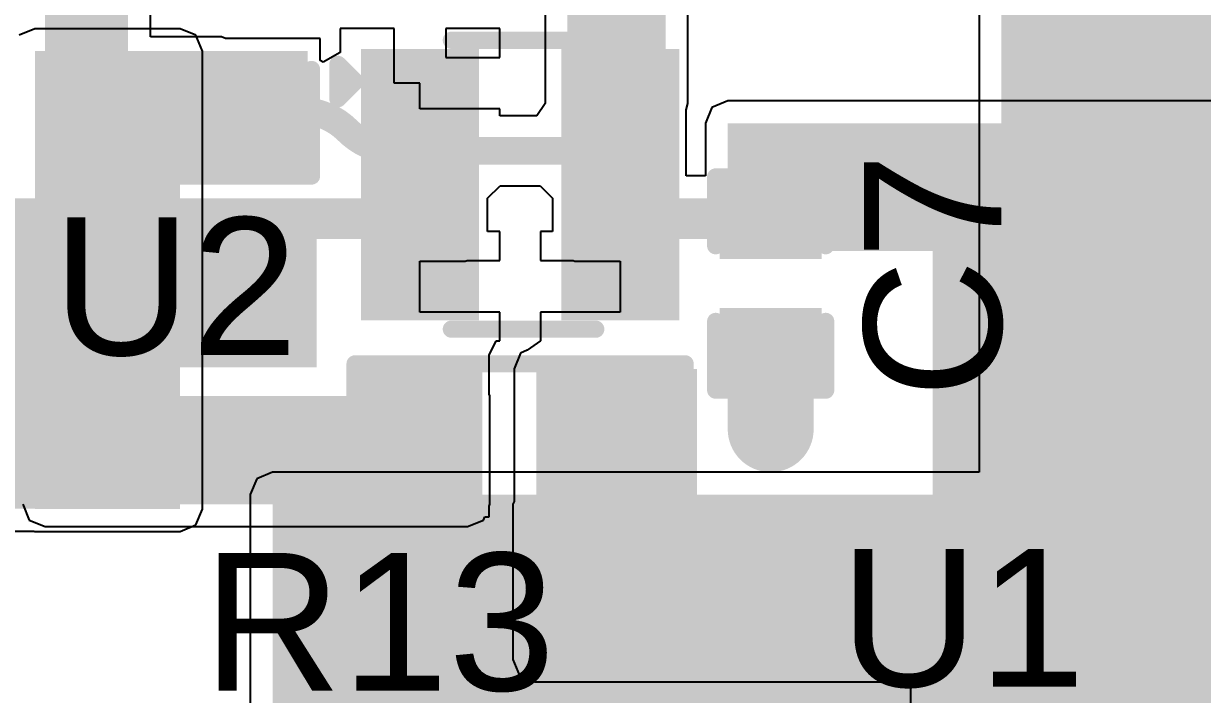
# Model space of a CAD drawing. Header units: millimetres. Extents: x -0.21 to 2.41, y -2.08 to 4.57.
# Drawn here: x 1.2369 to 1.5797, y -1.2071 to -1.0121 of the extents above; entities that cross this region are included whole.
import ezdxf

# ---------------------------------------------------------------- set-up
doc = ezdxf.new("R2010")
doc.units = ezdxf.units.MM
doc.header["$MEASUREMENT"] = 0
for name, color, linetype in [('BottomLayer', 5, 'Continuous'), ('TopLayer', 1, 'Continuous'), ('TopOverlay', 2, 'Continuous'), ('TopPaste', 8, 'Continuous'), ('TopSolder', 216, 'Continuous'), ('ViaHoleLayer', 16, 'Continuous')]:
    doc.layers.add(name, color=color, linetype=linetype)
doc.styles.add('Arial', font='', dxfattribs={"height": 0.2})
doc.styles.get('Arial').set_extended_font_data('Arial')

# ---------------------------------------------------------------- blocks, each defined once
blk = doc.blocks.new('R___0603_2')
at = {"layer": 'TopLayer'}
for points in [[(-0.015, 0.0175), (-0.015, -0.0175), (-0.045, -0.0175), (-0.045, 0.0175)], [(0.045, 0.0175), (0.045, -0.0175), (0.015, -0.0175), (0.015, 0.0175)]]:
    blk.add_hatch(color=1, dxfattribs=at).paths.add_polyline_path(points)
at = {"layer": 'TopPaste'}
for points in [[(-0.015, 0.0175), (-0.015, -0.0175), (-0.045, -0.0175), (-0.045, 0.0175)], [(0.045, 0.0175), (0.045, -0.0175), (0.015, -0.0175), (0.015, 0.0175)]]:
    blk.add_hatch(color=8, dxfattribs=at).paths.add_polyline_path(points)
at = {"layer": 'TopSolder'}
for points in [[(-0.011, 0.0215), (-0.011, -0.0215), (-0.049, -0.0215), (-0.049, 0.0215)], [(0.049, 0.0215), (0.049, -0.0215), (0.011, -0.0215), (0.011, 0.0215)]]:
    blk.add_hatch(color=216, dxfattribs=at).paths.add_polyline_path(points)
at = {"layer": 'TopOverlay', "const_width": 0.005}
for points in [[(0.048, 0.021), (-0.048, 0.021)], [(-0.048, 0.021), (-0.048, -0.021)], [(0.048, 0.021), (0.048, -0.021)], [(0.048, -0.021), (-0.048, -0.021)]]:
    blk.add_lwpolyline(points, dxfattribs=at)
at = {"layer": 'TopOverlay', "const_width": 0.0025}
for points in [[(-0.04925, 0.021, 1), (-0.04675, 0.021, 1)], [(-0.04925, 0.021, 1), (-0.04675, 0.021, 1)], [(0.04675, 0.021, 1), (0.04925, 0.021, 1)], [(0.04675, 0.021, 1), (0.04925, 0.021, 1)], [(-0.04925, -0.021, 1), (-0.04675, -0.021, 1)], [(-0.04925, -0.021, 1), (-0.04675, -0.021, 1)], [(0.04675, -0.021, 1), (0.04925, -0.021, 1)], [(0.04675, -0.021, 1), (0.04925, -0.021, 1)]]:
    blk.add_lwpolyline(points, format="xyb", close=True, dxfattribs=at)
blk = doc.blocks.new('SOT_583_26')
at = {"layer": 'TopLayer'}
for points in [[(-0.0423228, 0.0354331), (-0.0159448, 0.0354331), (-0.0159448, 0.0236221), (-0.0423228, 0.0236221)], [(0.0159448, 0.0354331), (0.0423228, 0.0354331), (0.0423228, 0.0236221), (0.0159448, 0.0236221)], [(-0.0423228, 0.0157481), (-0.0159448, 0.0157481), (-0.0159448, 0.0039371), (-0.0423228, 0.0039371)], [(0.0159449, 0.0157481), (0.0423229, 0.0157481), (0.0423229, 0.0039371), (0.0159449, 0.0039371)], [(-0.0423228, -0.003937), (-0.0159448, -0.003937), (-0.0159448, -0.015748), (-0.0423228, -0.015748)], [(0.0159447, -0.0039369), (0.0423227, -0.0039369), (0.0423227, -0.0157479), (0.0159447, -0.0157479)], [(-0.0423228, -0.023622), (-0.0159448, -0.023622), (-0.0159448, -0.035433), (-0.0423228, -0.035433)], [(0.0159448, -0.0236221), (0.0423228, -0.0236221), (0.0423228, -0.0354331), (0.0159448, -0.0354331)]]:
    blk.add_hatch(color=1, dxfattribs=at).paths.add_polyline_path(points)
at = {"layer": 'TopPaste'}
for points in [[(-0.0423228, 0.0354331), (-0.0159448, 0.0354331), (-0.0159448, 0.0236221), (-0.0423228, 0.0236221)], [(0.0159448, 0.0354331), (0.0423228, 0.0354331), (0.0423228, 0.0236221), (0.0159448, 0.0236221)], [(-0.0423228, 0.0157481), (-0.0159448, 0.0157481), (-0.0159448, 0.0039371), (-0.0423228, 0.0039371)], [(0.0159449, 0.0157481), (0.0423229, 0.0157481), (0.0423229, 0.0039371), (0.0159449, 0.0039371)], [(-0.0423228, -0.003937), (-0.0159448, -0.003937), (-0.0159448, -0.015748), (-0.0423228, -0.015748)], [(0.0159447, -0.0039369), (0.0423227, -0.0039369), (0.0423227, -0.0157479), (0.0159447, -0.0157479)], [(-0.0423228, -0.023622), (-0.0159448, -0.023622), (-0.0159448, -0.035433), (-0.0423228, -0.035433)], [(0.0159448, -0.0236221), (0.0423228, -0.0236221), (0.0423228, -0.0354331), (0.0159448, -0.0354331)]]:
    blk.add_hatch(color=8, dxfattribs=at).paths.add_polyline_path(points)
at = {"layer": 'TopSolder'}
for points in [[(-0.0463228, 0.0394331), (-0.0119448, 0.0394331), (-0.0119448, 0.0196221), (-0.0463228, 0.0196221)], [(0.0119448, 0.0394331), (0.0463228, 0.0394331), (0.0463228, 0.0196221), (0.0119448, 0.0196221)], [(-0.0463228, 0.0197481), (-0.0119448, 0.0197481), (-0.0119448, -6.29e-05), (-0.0463228, -6.29e-05)], [(0.0119449, 0.0197481), (0.0463229, 0.0197481), (0.0463229, -6.29e-05), (0.0119449, -6.29e-05)], [(-0.0463228, 6.3e-05), (-0.0119448, 6.3e-05), (-0.0119448, -0.019748), (-0.0463228, -0.019748)], [(0.0119447, 6.31e-05), (0.0463227, 6.31e-05), (0.0463227, -0.0197479), (0.0119447, -0.0197479)], [(-0.0463228, -0.019622), (-0.0119448, -0.019622), (-0.0119448, -0.039433), (-0.0463228, -0.039433)], [(0.0119448, -0.0196221), (0.0463228, -0.0196221), (0.0463228, -0.0394331), (0.0119448, -0.0394331)]]:
    blk.add_hatch(color=216, dxfattribs=at).paths.add_polyline_path(points)
at = {"layer": 'TopOverlay', "const_width": 0.005}
for points in [[(-0.02, 0.0419999), (0.022, 0.042)], [(-0.053, 0.025), (-0.0529999, 0.0349999)], [(-0.0529999, 0.0349999), (-0.048, 0.03)], [(-0.053, 0.025), (-0.048, 0.03)], [(-0.0199999, -0.042), (0.022, -0.042)]]:
    blk.add_lwpolyline(points, dxfattribs=at)
at = {"layer": 'TopOverlay', "const_width": 0.0025}
for points in [[(-0.02125, 0.0419999, 1), (-0.01875, 0.0419999, 1)], [(0.02075, 0.042, 1), (0.02325, 0.042, 1)], [(-0.0542499, 0.0349999, 1), (-0.0517499, 0.0349999, 1)], [(-0.0542499, 0.0349999, 1), (-0.0517499, 0.0349999, 1)], [(-0.04925, 0.03, 1), (-0.04675, 0.03, 1)], [(-0.04925, 0.03, 1), (-0.04675, 0.03, 1)], [(-0.05425, 0.025, 1), (-0.05175, 0.025, 1)], [(-0.05425, 0.025, 1), (-0.05175, 0.025, 1)], [(-0.0212499, -0.042, 1), (-0.0187499, -0.042, 1)], [(0.02075, -0.042, 1), (0.02325, -0.042, 1)]]:
    blk.add_lwpolyline(points, format="xyb", close=True, dxfattribs=at)
blk = doc.blocks.new('C___0603_100')
at = {"layer": 'TopLayer'}
for points in [[(-0.0150001, 0.0174999), (-0.0150001, -0.0175001), (-0.0450001, -0.0175001), (-0.0450001, 0.0174999)], [(0.0450001, 0.0175001), (0.0450001, -0.0174999), (0.0150001, -0.0174999), (0.0150001, 0.0175001)]]:
    blk.add_hatch(color=1, dxfattribs=at).paths.add_polyline_path(points)
at = {"layer": 'TopPaste'}
for points in [[(-0.0150001, 0.0174999), (-0.0150001, -0.0175001), (-0.0450001, -0.0175001), (-0.0450001, 0.0174999)], [(0.0450001, 0.0175001), (0.0450001, -0.0174999), (0.0150001, -0.0174999), (0.0150001, 0.0175001)]]:
    blk.add_hatch(color=8, dxfattribs=at).paths.add_polyline_path(points)
at = {"layer": 'TopSolder'}
for points in [[(-0.0126379, 0.0198621), (-0.0126379, -0.0198623), (-0.0473623, -0.0198623), (-0.0473623, 0.0198621)], [(0.0473623, 0.0198623), (0.0473623, -0.0198621), (0.0126379, -0.0198621), (0.0126379, 0.0198623)]]:
    blk.add_hatch(color=216, dxfattribs=at).paths.add_polyline_path(points)
at = {"layer": 'TopOverlay', "const_width": 0.005}
for points in [[(-0.049, -0.0210001), (-0.0489999, 0.021)], [(-0.0179999, 0.021), (-0.0489999, 0.021)], [(0.018, 0.021), (0.049, 0.0210001)], [(0.0489999, -0.021), (0.049, 0.0210001)], [(-0.049, -0.0210001), (-0.018, -0.021)], [(0.0489999, -0.021), (0.0179999, -0.021)]]:
    blk.add_lwpolyline(points, dxfattribs=at)
at = {"layer": 'TopOverlay', "const_width": 0.0025}
for points in [[(-0.0502499, 0.021, 1), (-0.0477499, 0.021, 1)], [(-0.0502499, 0.021, 1), (-0.0477499, 0.021, 1)], [(-0.0192499, 0.021, 1), (-0.0167499, 0.021, 1)], [(0.01675, 0.021, 1), (0.01925, 0.021, 1)], [(0.04775, 0.0210001, 1), (0.05025, 0.0210001, 1)], [(0.04775, 0.0210001, 1), (0.05025, 0.0210001, 1)], [(-0.05025, -0.0210001, 1), (-0.04775, -0.0210001, 1)], [(-0.05025, -0.0210001, 1), (-0.04775, -0.0210001, 1)], [(-0.01925, -0.021, 1), (-0.01675, -0.021, 1)], [(0.0167499, -0.021, 1), (0.0192499, -0.021, 1)], [(0.0477499, -0.021, 1), (0.0502499, -0.021, 1)], [(0.0477499, -0.021, 1), (0.0502499, -0.021, 1)]]:
    blk.add_lwpolyline(points, format="xyb", close=True, dxfattribs=at)
blk = doc.blocks.new('C___0402_108')
at = {"layer": 'TopLayer'}
for points in [[(-0.0275, -0.0124999), (-0.0275, 0.0125001), (-0.0095, 0.0125001), (-0.0095, -0.0124999)], [(0.0095, -0.0125001), (0.0095, 0.0124999), (0.0275, 0.0124999), (0.0275, -0.0125001)]]:
    blk.add_hatch(color=1, dxfattribs=at).paths.add_polyline_path(points)
at = {"layer": 'TopPaste'}
for points in [[(-0.0275, -0.0124999), (-0.0275, 0.0125001), (-0.0095, 0.0125001), (-0.0095, -0.0124999)], [(0.0095, -0.0125001), (0.0095, 0.0124999), (0.0275, 0.0124999), (0.0275, -0.0125001)]]:
    blk.add_hatch(color=8, dxfattribs=at).paths.add_polyline_path(points)
at = {"layer": 'TopSolder'}
for points in [[(-0.0298622, -0.0148621), (-0.0298622, 0.0148623), (-0.0071378, 0.0148623), (-0.0071378, -0.0148621)], [(0.0071378, -0.0148623), (0.0071378, 0.0148621), (0.0298622, 0.0148621), (0.0298622, -0.0148623)]]:
    blk.add_hatch(color=216, dxfattribs=at).paths.add_polyline_path(points)
at = {"layer": 'TopOverlay', "const_width": 0.005}
for points in [[(-0.031, 0.016), (-0.031, -0.016)], [(-0.031, 0.016), (-0.011, 0.016)], [(0.011, 0.016), (0.031, 0.016)], [(0.031, 0.016), (0.031, -0.016)], [(-0.031, -0.016), (-0.011, -0.016)], [(0.011, -0.016), (0.031, -0.016)]]:
    blk.add_lwpolyline(points, dxfattribs=at)
at = {"layer": 'TopOverlay', "const_width": 0.0025}
for points in [[(-0.03225, 0.016, 1), (-0.02975, 0.016, 1)], [(-0.03225, 0.016, 1), (-0.02975, 0.016, 1)], [(-0.01225, 0.016, 1), (-0.00975, 0.016, 1)], [(0.00975, 0.016, 1), (0.01225, 0.016, 1)], [(0.02975, 0.016, 1), (0.03225, 0.016, 1)], [(0.02975, 0.016, 1), (0.03225, 0.016, 1)], [(-0.03225, -0.016, 1), (-0.02975, -0.016, 1)], [(-0.03225, -0.016, 1), (-0.02975, -0.016, 1)], [(-0.01225, -0.016, 1), (-0.00975, -0.016, 1)], [(0.00975, -0.016, 1), (0.01225, -0.016, 1)], [(0.02975, -0.016, 1), (0.03225, -0.016, 1)], [(0.02975, -0.016, 1), (0.03225, -0.016, 1)]]:
    blk.add_lwpolyline(points, format="xyb", close=True, dxfattribs=at)

msp = doc.modelspace()

# ---------------------------------------------------------------- hatches: boundary and pattern name
at = {"layer": 'BottomLayer'}
for points in [[(1.6253309, -0.959678), (1.5212721, -0.959678), (1.5212721, -1.1650466), (1.6253309, -1.1650466)], [(1.2823998, -1.1532325), (1.2823998, -1.0200635), (1.2401406, -1.0200635), (1.2401406, -1.1532325)], [(1.1470192, -1.1531213), (1.2801882, -1.1531213), (1.2801882, -1.1108621), (1.1470192, -1.1108621)], [(1.5212719, -1.2170467), (1.6251399, -1.2170467), (1.6251399, -1.1107515), (1.5212719, -1.1107515)], [(1.3092784, -1.2170467), (1.6082784, -1.2170467), (1.6082784, -1.1490001), (1.3092784, -1.1490001)], [(1.3092784, -1.5031866), (1.4112784, -1.5031866), (1.4112784, -1.1570468), (1.3092784, -1.1570468)]]:
    msp.add_hatch(color=5, dxfattribs=at).paths.add_polyline_path(points)
h = msp.add_hatch(color=5, dxfattribs=at)
edge = h.paths.add_edge_path()
edge.add_arc((1.2612784, -1.0373986), 0.011811, 0, 360)
h = msp.add_hatch(color=5, dxfattribs=at)
edge = h.paths.add_edge_path()
edge.add_arc((1.454158, -1.13), 0.011811, 0, 360)
h = msp.add_hatch(color=5, dxfattribs=at)
edge = h.paths.add_edge_path()
edge.add_arc((1.2612784, -1.1363986), 0.011811, 0, 360)
h = msp.add_hatch(color=5, dxfattribs=at)
edge = h.paths.add_edge_path()
edge.add_arc((1.5472784, -1.1370467), 0.011811, 0, 360)
h = msp.add_hatch(color=5, dxfattribs=at)
edge = h.paths.add_edge_path()
edge.add_arc((1.4104123, -1.1680467), 0.011811, 0, 360)
h = msp.add_hatch(color=5, dxfattribs=at)
edge = h.paths.add_edge_path()
edge.add_arc((1.5472784, -1.1820467), 0.011811, 0, 360)
at = {"layer": 'TopLayer'}
for points in [[(1.2431107, -1.0523986), (1.2672735, -1.0523986), (1.2672735, -0.9270468), (1.2431107, -0.9270468)], [(1.3950307, -1.0352999), (1.4236011, -1.0352999), (1.4236011, -0.9632359), (1.3950307, -0.9632359)], [(1.2552784, -1.0523986), (1.2944288, -1.0523986), (1.2944288, -1.0223986), (1.2552784, -1.0223986)], [(1.4416581, -1.0781586), (1.6394083, -1.0781586), (1.6394083, -1.0410468), (1.4416581, -1.0410468)], [(1.5012784, -1.2160467), (1.6394082, -1.2160467), (1.6394082, -1.0410467), (1.5012784, -1.0410467)], [(1.071, -1.112), (1.3221488, -1.112), (1.3221488, -1.062859), (1.071, -1.062859)], [(1.2910008, -1.07467), (1.3653336, -1.07467), (1.3653336, -1.062859), (1.2910008, -1.062859)], [(1.3972231, -1.0746699), (1.4666581, -1.0746699), (1.4666581, -1.0628589), (1.3972231, -1.0628589)], [(1.4326952, -1.1854642), (1.4326952, -1.1124642), (1.3860002, -1.1124642), (1.3860002, -1.1854642)], [(1.366, -1.1203047), (1.2431108, -1.1203047), (1.2431108, -1.1518491), (1.366, -1.1518491)], [(1.512, -1.1518493), (1.3856454, -1.1518493), (1.3856454, -1.1969999), (1.512, -1.1969999)]]:
    msp.add_hatch(color=1, dxfattribs=at).paths.add_polyline_path(points)
h = msp.add_hatch(color=1, dxfattribs=at)
edge = h.paths.add_edge_path()
edge.add_arc((1.2612784, -1.0373986), 0.011811, 0, 360)
h = msp.add_hatch(color=1, dxfattribs=at)
edge = h.paths.add_edge_path()
edge.add_arc((1.454158, -1.13), 0.011811, 0, 360)
h = msp.add_hatch(color=1, dxfattribs=at)
edge = h.paths.add_edge_path()
edge.add_arc((1.2612784, -1.1363986), 0.011811, 0, 360)
h = msp.add_hatch(color=1, dxfattribs=at)
edge = h.paths.add_edge_path()
edge.add_arc((1.5472784, -1.1370467), 0.011811, 0, 360)
h = msp.add_hatch(color=1, dxfattribs=at)
edge = h.paths.add_edge_path()
edge.add_arc((1.4104123, -1.1680467), 0.011811, 0, 360)
h = msp.add_hatch(color=1, dxfattribs=at)
edge = h.paths.add_edge_path()
edge.add_arc((1.5472784, -1.1820467), 0.011811, 0, 360)
at = {"layer": 'ViaHoleLayer'}
h = msp.add_hatch(color=16, dxfattribs=at)
edge = h.paths.add_edge_path()
edge.add_arc((1.2612784, -1.0373986), 0.0059055, 0, 360)
h = msp.add_hatch(color=16, dxfattribs=at)
edge = h.paths.add_edge_path()
edge.add_arc((1.454158, -1.13), 0.0059055, 0, 360)
h = msp.add_hatch(color=16, dxfattribs=at)
edge = h.paths.add_edge_path()
edge.add_arc((1.2612784, -1.1363986), 0.0059055, 0, 360)
h = msp.add_hatch(color=16, dxfattribs=at)
edge = h.paths.add_edge_path()
edge.add_arc((1.5472784, -1.1370467), 0.0059055, 0, 360)
h = msp.add_hatch(color=16, dxfattribs=at)
edge = h.paths.add_edge_path()
edge.add_arc((1.4104123, -1.1680467), 0.0059055, 0, 360)
h = msp.add_hatch(color=16, dxfattribs=at)
edge = h.paths.add_edge_path()
edge.add_arc((1.5472784, -1.1820467), 0.0059055, 0, 360)

# ---------------------------------------------------------------- linework, layer by layer
at = {"layer": 'BottomLayer'}
for p, q in [((1.5147777, -0.959678), (1.5147777, -1.1107509)), ((1.2401406, -1.013569), (1.2355484, -1.0154712)), ((1.2823998, -1.013569), (1.2401406, -1.013569)), ((1.286992, -1.0154712), (1.2823998, -1.013569)), ((1.2888942, -1.0200634), (1.286992, -1.0154712)), ((1.2888942, -1.1532325), (1.2888942, -1.0200634)), ((1.5147777, -1.1107509), (1.5147775, -1.1107514)), ((1.5147775, -1.1107514), (1.5147775, -1.1425056)), ((1.3046862, -1.1444078), (1.302784, -1.149)), ((1.3092784, -1.1425056), (1.3046862, -1.1444078)), ((1.5147775, -1.1425056), (1.3092784, -1.1425056)), ((1.302784, -1.149), (1.302784, -1.2170467)), ((1.286992, -1.1578247), (1.2888942, -1.1532325)), ((1.2823998, -1.1597269), (1.286992, -1.1578247)), ((1.1957728, -1.1596157), (1.2398721, -1.1596157)), ((1.2398721, -1.1596157), (1.2401406, -1.1597269)), ((1.2401406, -1.1597269), (1.2823998, -1.1597269))]:
    msp.add_line(p, q, dxfattribs=at)
at = {"layer": 'BottomLayer', "const_width": 0.04}
for points in [[(1.5591063, -1.1570467), (1.5854016, -1.1307514)], [(1.5472784, -1.1570467), (1.5591063, -1.1570467)], [(1.4467784, -1.1870467), (1.5172784, -1.1870467)]]:
    msp.add_lwpolyline(points, dxfattribs=at)
at = {"layer": 'BottomLayer', "const_width": 0.02}
for points in [[(1.5754016, -1.1307514, 1), (1.5954016, -1.1307514, 1)], [(1.5372784, -1.1570467, 1), (1.5572784, -1.1570467, 1)], [(1.5491063, -1.1570467, 1), (1.5691063, -1.1570467, 1)], [(1.5491063, -1.1570467, 1), (1.5691063, -1.1570467, 1)], [(1.4367784, -1.1870467, 1), (1.4567784, -1.1870467, 1)], [(1.5072784, -1.1870467, 1), (1.5272784, -1.1870467, 1)]]:
    msp.add_lwpolyline(points, format="xyb", close=True, dxfattribs=at)
at = {"layer": 'TopLayer'}
for p, q in [((1.3885363, -0.9997932), (1.3885363, -1.0352998)), ((1.273768, -1.0159042), (1.273768, -1.0023984)), ((1.4300956, -1.0322138), (1.4300956, -1.0082359)), ((1.3446446, -1.0134889), (1.3289556, -1.0134889)), ((1.3289556, -1.0134889), (1.3289556, -1.0204842)), ((1.3446446, -1.0293944), (1.3446446, -1.0134889)), ((1.3753336, -1.0134889), (1.3596446, -1.0134889)), ((1.3596446, -1.0134889), (1.3596446, -1.0218944)), ((1.3753336, -1.0218944), (1.3753336, -1.0134889)), ((1.2944288, -1.0159042), (1.273768, -1.0159042)), ((1.2956224, -1.0163986), (1.2944288, -1.0159042)), ((1.3231072, -1.0163986), (1.2956224, -1.0163986)), ((1.3231072, -1.0228142), (1.3231072, -1.0163986)), ((1.3289556, -1.0204842), (1.3239556, -1.0233212)), ((1.3239556, -1.0233212), (1.3231072, -1.0228142)), ((1.3596446, -1.0218944), (1.3753336, -1.0218944)), ((1.3521446, -1.0293944), (1.3446446, -1.0293944)), ((1.3521446, -1.0368944), (1.3521446, -1.0293944)), ((1.3885363, -1.0352998), (1.3861418, -1.0388835)), ((1.4296014, -1.037174), (1.4300957, -1.0352998)), ((1.4300957, -1.0352998), (1.4300956, -1.0322138)), ((1.4416581, -1.0345523), (1.4370659, -1.0364545)), ((1.6394083, -1.0345523), (1.4416581, -1.0345523)), ((1.3753336, -1.0368944), (1.3521446, -1.0368944)), ((1.3753336, -1.0388835), (1.3753336, -1.0368944)), ((1.4296013, -1.0371741), (1.4296014, -1.037174)), ((1.4296013, -1.0563645), (1.4296013, -1.0371741)), ((1.4370659, -1.0364545), (1.4351637, -1.0410467)), ((1.3861418, -1.0388835), (1.3753336, -1.0388835)), ((1.4351637, -1.0410467), (1.4351637, -1.0563645)), ((1.371828, -1.0628591), (1.3754763, -1.0592753)), ((1.3754763, -1.0592753), (1.3870803, -1.0592753)), ((1.3870803, -1.0592753), (1.3907287, -1.062859)), ((1.4351637, -1.0563645), (1.4296013, -1.0563645)), ((1.371828, -1.072544), (1.371828, -1.0628591)), ((1.3907287, -1.062859), (1.3907287, -1.0725441)), ((1.3753336, -1.072544), (1.371828, -1.072544)), ((1.3753336, -1.0809495), (1.3753336, -1.072544)), ((1.3907287, -1.0725441), (1.3872232, -1.0725441)), ((1.3872232, -1.0725441), (1.3872232, -1.0809496)), ((1.3521446, -1.0959495), (1.3521446, -1.0811665)), ((1.3521446, -1.0811665), (1.3653336, -1.0811665)), ((1.3653336, -1.0811665), (1.3658575, -1.0809495)), ((1.3658575, -1.0809495), (1.3753336, -1.0809495)), ((1.3872232, -1.0809496), (1.3966997, -1.0809496)), ((1.3966997, -1.0809496), (1.3972231, -1.0811664)), ((1.3972231, -1.0811664), (1.4104122, -1.0811664)), ((1.4104122, -1.0811664), (1.4104122, -1.0959496)), ((1.3753336, -1.0959495), (1.3521446, -1.0959495)), ((1.3753336, -1.104355), (1.3753336, -1.0959495)), ((1.4104122, -1.0959496), (1.3872232, -1.0959496)), ((1.3872232, -1.0959496), (1.3872232, -1.104355)), ((1.372278, -1.1085001), (1.3743422, -1.104355)), ((1.3743422, -1.104355), (1.3753336, -1.104355)), ((1.3833472, -1.1070687), (1.3814079, -1.107872)), ((1.3872232, -1.104355), (1.3833472, -1.1070687)), ((1.372278, -1.1197823), (1.372278, -1.1085001)), ((1.3814079, -1.107872), (1.3795057, -1.1124642)), ((1.3795057, -1.1124642), (1.3795057, -1.1509928)), ((1.3724944, -1.1203047), (1.372278, -1.1197823)), ((1.3724944, -1.1518491), (1.3724944, -1.1203047)), ((1.2366163, -1.1518491), (1.2385185, -1.1564413)), ((1.372278, -1.1523715), (1.3724944, -1.1518491)), ((1.3795057, -1.1509928), (1.3791509, -1.1518493)), ((1.3791509, -1.1518493), (1.3791509, -1.197)), ((1.372278, -1.1555), (1.372278, -1.1523715)), ((1.2385185, -1.1564413), (1.2431107, -1.1583435)), ((1.2431107, -1.1583435), (1.366, -1.1583435)), ((1.366, -1.1583435), (1.3705922, -1.1564413)), ((1.3705922, -1.1564413), (1.3709821, -1.1555)), ((1.3709821, -1.1555), (1.372278, -1.1555)), ((1.3791509, -1.197), (1.3810531, -1.2015922)), ((1.3810531, -1.2015922), (1.3856453, -1.2034944)), ((1.3856453, -1.2034944), (1.494784, -1.2034944)), ((1.494784, -1.2034944), (1.494784, -1.2160467))]:
    msp.add_line(p, q, dxfattribs=at)
for points, const_width in [([(1.2672784, -1.0373986), (1.2996072, -1.0373986)], 0.008), ([(1.2996072, -1.0373986), (1.3171703, -1.0373986)], 0.008), ([(1.3453702, -1.0490794), (1.3521446, -1.0490794)], 0.008), ([(1.3521446, -1.0490794), (1.4104123, -1.0490794)], 0.008), ([(1.454158, -1.13), (1.454158, -1.1107514)], 0.025)]:
    msp.add_lwpolyline(points, dxfattribs=dict(at, const_width=const_width))
for points, const_width in [([(1.2652784, -1.0373986, 1), (1.2692784, -1.0373986, 1)], 0.004), ([(1.2976072, -1.0373986, 1), (1.3016072, -1.0373986, 1)], 0.004), ([(1.2976072, -1.0373986, 1), (1.3016072, -1.0373986, 1)], 0.004), ([(1.3151703, -1.0373986, 1), (1.3191703, -1.0373986, 1)], 0.004), ([(1.3151703, -1.0373986, 1), (1.3191703, -1.0373986, 1)], 0.004), ([(1.3291131, -1.0431739, 1), (1.3331131, -1.0431739, 1)], 0.004), ([(1.3291131, -1.0431739, 1), (1.3331131, -1.0431739, 1)], 0.004), ([(1.3433702, -1.0490794, 1), (1.3473702, -1.0490794, 1)], 0.004), ([(1.3433702, -1.0490794, 1), (1.3473702, -1.0490794, 1)], 0.004), ([(1.3501446, -1.0490794, 1), (1.3541446, -1.0490794, 1)], 0.004), ([(1.3501446, -1.0490794, 1), (1.3541446, -1.0490794, 1)], 0.004), ([(1.4084123, -1.0490794, 1), (1.4124123, -1.0490794, 1)], 0.004), ([(1.447908, -1.1107514, 1), (1.460408, -1.1107514, 1)], 0.0125), ([(1.447908, -1.13, 1), (1.460408, -1.13, 1)], 0.0125)]:
    msp.add_lwpolyline(points, format="xyb", close=True, dxfattribs=dict(at, const_width=const_width))
at = {"layer": 'TopLayer', "const_width": 0.008}
for points in [[(1.3171703, -1.0373986, -0.198912367379658), (1.3311131, -1.0431739)], [(1.3453702, -1.0490794, -0.198912367379658), (1.3311131, -1.0431739)]]:
    msp.add_lwpolyline(points, format="xyb", dxfattribs=at)

# ---------------------------------------------------------------- block references
for name, p, rotation in [('C___0603_100', (1.2996071, -1.0073985), 270), ('C___0402_108', (1.454158, -1.0876586), 90), ('R___0603_2', (1.381278, -1.132), 180)]:
    msp.add_blockref(name, p, dxfattribs=dict(rotation=rotation))
msp.add_blockref('SOT_583_26', (1.3812784, -1.058922))

# ---------------------------------------------------------------- texts
at = {"layer": 'TopOverlay', "style": 'Arial'}
msp.add_text('C7', height=0.04, rotation=90, dxfattribs=at).set_placement((1.5212719, -1.1209811))
for s, p in [('U2', (1.2452846, -1.1084431)), ('R13', (1.2890162, -1.2059935)), ('U1', (1.4742299, -1.2048577))]:
    msp.add_text(s, height=0.04, dxfattribs=at).set_placement(p)

doc.saveas('drawing.dxf')
